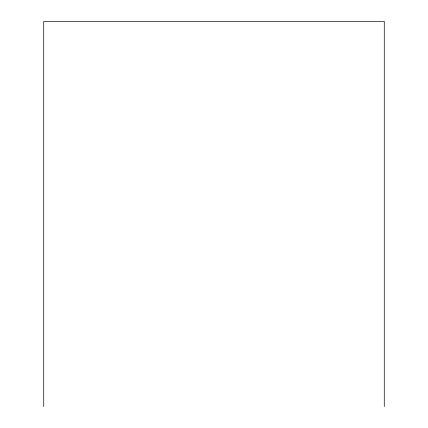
<?xml version="1.0" encoding="UTF-8"?>
<svg xmlns="http://www.w3.org/2000/svg" width="428" height="428" viewBox="0 0 428 428"><rect width="100%" height="100%" fill="white"/><g stroke="black" fill="none" stroke-linecap="round" stroke-linejoin="round"><path stroke-width="0.64" d="M384.274 406.6L384.274 21.4L43.726 21.4L43.726 406.6"/></g></svg>
